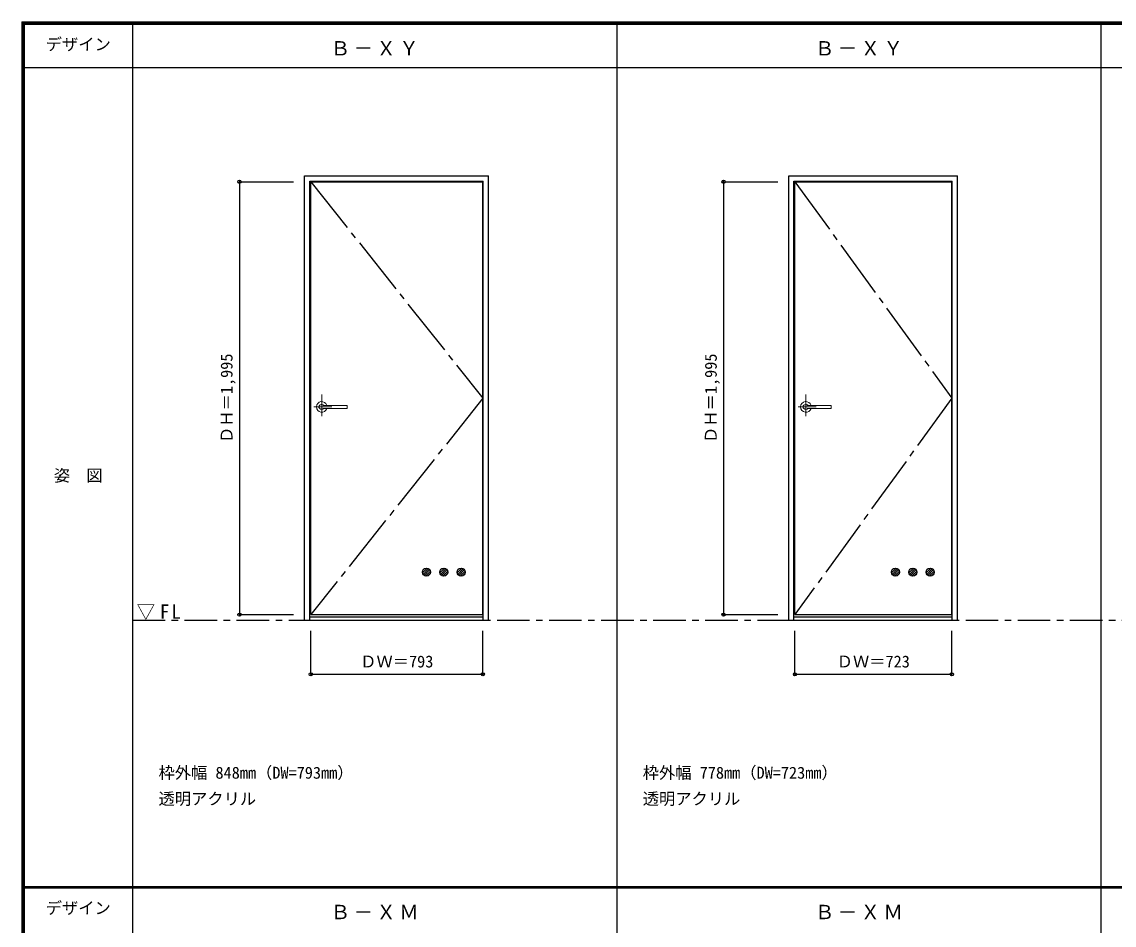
# Model space of a CAD drawing. Units: millimetres, scale not verified. Extents: x -6000 to 5700, y -4307 to 4260.
# Drawn here: x -6000 to -966, y 12 to 4175 of the extents above; entities that cross this region are included whole.
import ezdxf
from ezdxf.enums import TextEntityAlignment as Align

# ---------------------------------------------------------------- set-up
doc = ezdxf.new("R2010")
doc.units = ezdxf.units.MM
doc.header["$LTSCALE"] = 30
doc.header["$PDMODE"] = 32
doc.header["$PDSIZE"] = 15
for name, pattern in [('CHAIN1', [8, 5, -1, 1, -1]), ('CHAIN2', [12, 9, -1, 1, -1]), ('DASHED1', [1.8, 1.2, -0.6])]:
    doc.linetypes.add(name, pattern=pattern)
for name, color, linetype in [('0-1_通り芯', 7, 'CHAIN1'), ('0-2_扉', 3, 'Continuous'), ('0-3_仕上げ', 3, 'Continuous'), ('0-4_枠', 3, 'Continuous'), ('0-7', 7, 'CHAIN2'), ('0-A_文字', 7, 'Continuous'), ('0-B_寸法', 7, 'Continuous'), ('0-C_ハッチ', 4, 'DASHED1'), ('F-1_枠', 6, 'Continuous'), ('F-A_文字', 7, 'Continuous')]:
    doc.layers.add(name, color=color, linetype=linetype)
doc.layers.add('0-5_レバー', color=7, linetype='Continuous', lineweight=18)
doc.styles.add('ＭＳ ゴシック', font='')
doc.styles.get('ＭＳ ゴシック').set_extended_font_data('MS Gothic')

msp = doc.modelspace()

# ---------------------------------------------------------------- linework, layer by layer
at = {"layer": '0-1_通り芯'}
msp.add_line((-5490, 1418), (5690, 1418), dxfattribs=at)
at = {"layer": '0-2_扉'}
for p, q in [((-4668.4, 3438), (-3875.4, 3438)), ((-4668.4, 1443), (-4668.4, 3438)), ((-3875.4, 1443), (-3875.4, 3438)), ((-2436.8, 3438), (-1713.8, 3438)), ((-2436.8, 1443), (-2436.8, 3438)), ((-1713.8, 1443), (-1713.8, 3438)), ((-4668.4, 1443), (-3875.4, 1443)), ((-2436.8, 1443), (-1713.8, 1443))]:
    msp.add_line(p, q, dxfattribs=at)
at = {"layer": '0-3_仕上げ'}
for centre in [(-4135.4, 1639), (-4055.4, 1639), (-3975.4, 1639), (-1973.8, 1639), (-1893.8, 1639), (-1813.8, 1639)]:
    msp.add_circle(centre, 18.75, dxfattribs=at)
at = {"layer": '0-4_枠'}
for p, q in [((-4697.4, 3465), (-3849.4, 3465)), ((-4697.4, 1418), (-4697.4, 3465)), ((-4673.4, 3441), (-3873.4, 3441)), ((-4673.4, 1418), (-4673.4, 3441)), ((-3873.4, 1418), (-3873.4, 3441)), ((-3849.4, 1418), (-3849.4, 3465)), ((-2465.8, 3465), (-1687.8, 3465)), ((-2465.8, 1418), (-2465.8, 3465)), ((-2441.8, 3441), (-1711.8, 3441)), ((-2441.8, 1418), (-2441.8, 3441)), ((-1711.8, 1418), (-1711.8, 3441)), ((-1687.8, 1418), (-1687.8, 3465)), ((-4697.4, 1418), (-3849.4, 1418)), ((-4673.4, 1433), (-3873.4, 1433)), ((-2465.8, 1418), (-1687.8, 1418)), ((-2441.8, 1433), (-1711.8, 1433))]:
    msp.add_line(p, q, dxfattribs=at)
at = {"layer": '0-5_レバー', "color": 4, "linetype": 'CHAIN1'}
for p, q in [((-4617.9, 2456.96), (-4617.9, 2357.11)), ((-2386.3, 2456.96), (-2386.3, 2357.11)), ((-4571.1, 2400.5), (-4654.12, 2400.5)), ((-2339.5, 2400.5), (-2422.52, 2400.5))]:
    msp.add_line(p, q, dxfattribs=at)
at = {"layer": '0-5_レバー'}
for p, q in [((-4500.9, 2400.5), (-4500.9, 2405.99)), ((-4500.9, 2400.5), (-4500.9, 2395)), ((-2269.3, 2400.5), (-2269.3, 2405.99)), ((-2269.3, 2400.5), (-2269.3, 2395))]:
    msp.add_line(p, q, dxfattribs=at)
for points in [[(-4607.94, 2407.49), (-4608.71, 2408.28), (-4610.68, 2409.65), (-4612.92, 2410.66), (-4615.36, 2411.29), (-4617.9, 2411.5), (-4620.44, 2411.29), (-4622.87, 2410.66), (-4625.12, 2409.65), (-4627.09, 2408.28), (-4628.71, 2406.61), (-4629.91, 2404.71), (-4630.65, 2402.65), (-4630.9, 2400.5), (-4630.65, 2398.35), (-4629.91, 2396.29), (-4628.71, 2394.39), (-4627.09, 2392.72), (-4625.12, 2391.35), (-4622.87, 2390.34), (-4620.44, 2389.71), (-4617.9, 2389.5), (-4615.36, 2389.71), (-4612.92, 2390.34), (-4610.68, 2391.35), (-4608.71, 2392.72), (-4607.94, 2393.51)], [(-4502.4, 2407.5), (-4512.13, 2407.5), (-4522.31, 2407.5), (-4531.91, 2407.5), (-4540.9, 2407.5), (-4549.31, 2407.5), (-4557.12, 2407.5), (-4563.94, 2407.5), (-4570.24, 2407.5), (-4576, 2407.5), (-4581.25, 2407.5), (-4586.04, 2407.5), (-4590.69, 2407.5), (-4594.9, 2407.5), (-4598.65, 2407.5), (-4600.65, 2407.5), (-4602.5, 2407.5), (-4604.51, 2407.49), (-4606.92, 2407.49), (-4608.41, 2407.49), (-4609.95, 2407.49), (-4611.47, 2407.49), (-4612.57, 2407.49), (-4613.03, 2407.49), (-4613.03, 2407.48)], [(-4612.88, 2393.51), (-4612.75, 2393.51), (-4612.31, 2393.51), (-4611.59, 2393.51), (-4610.57, 2393.51), (-4609.31, 2393.51), (-4607.96, 2393.51), (-4605.1, 2393.51), (-4602.12, 2393.5), (-4599.1, 2393.5), (-4596.06, 2393.5), (-4592.99, 2393.5), (-4589.91, 2393.5), (-4585.91, 2393.5), (-4581.5, 2393.5), (-4576.53, 2393.5), (-4571, 2393.5), (-4564.91, 2393.5), (-4558.26, 2393.5), (-4551.05, 2393.5), (-4542.46, 2393.5), (-4533.2, 2393.5), (-4523.26, 2393.5), (-4512.65, 2393.5), (-4502.4, 2393.5)], [(-4502.4, 2407.5), (-4511.48, 2407.5), (-4511.88, 2407.5)], [(-2376.34, 2407.49), (-2377.11, 2408.28), (-2379.08, 2409.65), (-2381.32, 2410.66), (-2383.76, 2411.29), (-2386.3, 2411.5), (-2388.84, 2411.29), (-2391.27, 2410.66), (-2393.52, 2409.65), (-2395.49, 2408.28), (-2397.11, 2406.61), (-2398.31, 2404.71), (-2399.05, 2402.65), (-2399.3, 2400.5), (-2399.05, 2398.35), (-2398.31, 2396.29), (-2397.11, 2394.39), (-2395.49, 2392.72), (-2393.52, 2391.35), (-2391.27, 2390.34), (-2388.84, 2389.71), (-2386.3, 2389.5), (-2383.76, 2389.71), (-2381.32, 2390.34), (-2379.08, 2391.35), (-2377.11, 2392.72), (-2376.34, 2393.51)], [(-2270.8, 2407.5), (-2280.53, 2407.5), (-2290.71, 2407.5), (-2300.31, 2407.5), (-2309.3, 2407.5), (-2317.71, 2407.5), (-2325.52, 2407.5), (-2332.34, 2407.5), (-2338.64, 2407.5), (-2344.4, 2407.5), (-2349.65, 2407.5), (-2354.44, 2407.5), (-2359.09, 2407.5), (-2363.3, 2407.5), (-2367.05, 2407.5), (-2369.05, 2407.5), (-2370.9, 2407.5), (-2372.91, 2407.49), (-2375.32, 2407.49), (-2376.81, 2407.49), (-2378.35, 2407.49), (-2379.87, 2407.49), (-2380.97, 2407.49), (-2381.43, 2407.49), (-2381.43, 2407.48)], [(-2381.28, 2393.51), (-2381.15, 2393.51), (-2380.71, 2393.51), (-2379.99, 2393.51), (-2378.97, 2393.51), (-2377.71, 2393.51), (-2376.36, 2393.51), (-2373.5, 2393.51), (-2370.52, 2393.5), (-2367.5, 2393.5), (-2364.46, 2393.5), (-2361.39, 2393.5), (-2358.31, 2393.5), (-2354.31, 2393.5), (-2349.9, 2393.5), (-2344.93, 2393.5), (-2339.4, 2393.5), (-2333.31, 2393.5), (-2326.66, 2393.5), (-2319.45, 2393.5), (-2310.86, 2393.5), (-2301.6, 2393.5), (-2291.66, 2393.5), (-2281.05, 2393.5), (-2270.8, 2393.5)], [(-2270.8, 2407.5), (-2279.88, 2407.5), (-2280.28, 2407.5)]]:
    msp.add_lwpolyline(points, dxfattribs=at)
for centre, radius, start, end in [((-4617.9, 2400.5), 24.55, 16.59952, 343.36736), ((-2386.3, 2400.5), 24.55, 16.59952, 343.36736), ((-4502.4, 2406), 1.5, 0.00847, 89.9163), ((-4502.4, 2406), 1.5, 360, 90.17419), ((-4502.4, 2395), 1.5, 270.16419, 0), ((-4502.4, 2395), 1.5, 269.91059, 359.99153), ((-2270.8, 2406), 1.5, 0.00847, 89.9163), ((-2270.8, 2406), 1.5, 360, 90.17419), ((-2270.8, 2395), 1.5, 270.16419, 0), ((-2270.8, 2395), 1.5, 269.91059, 359.99153)]:
    msp.add_arc(centre, radius, start, end, dxfattribs=at)
at = {"layer": '0-7'}
for points in [[(-4668.4, 3438), (-3875.4, 2440.5), (-4668.4, 1443)], [(-2436.8, 3438), (-1713.8, 2440.5), (-2436.8, 1443)]]:
    msp.add_lwpolyline(points, dxfattribs=at)
at = {"layer": '0-B_寸法', "color": 4}
for p, q in [((-4997.4, 3438), (-4747.4, 3438)), ((-4997.4, 3438), (-4997.4, 1443)), ((-2765.8, 3438), (-2515.8, 3438)), ((-2765.8, 3438), (-2765.8, 1443)), ((-4997.4, 1443), (-4747.4, 1443)), ((-2765.8, 1443), (-2515.8, 1443)), ((-4668.4, 1168), (-4668.4, 1368)), ((-3875.4, 1168), (-3875.4, 1368)), ((-2436.8, 1168), (-2436.8, 1368)), ((-1713.8, 1168), (-1713.8, 1368)), ((-4668.4, 1168), (-3875.4, 1168)), ((-2436.8, 1168), (-1713.8, 1168))]:
    msp.add_line(p, q, dxfattribs=at)
at = {"layer": '0-B_寸法'}
for p in [(-4997.4, 3438), (-2765.8, 3438), (-4997.4, 1443), (-2765.8, 1443), (-4668.4, 1168), (-3875.4, 1168), (-2436.8, 1168), (-1713.8, 1168)]:
    msp.add_point(p, dxfattribs=at)
at = {"layer": '0-C_ハッチ'}
for p, q in [((-4153.88, 1635.85), (-4132.25, 1657.48)), ((-4152.09, 1647.54), (-4143.94, 1655.69)), ((-4151.09, 1628.74), (-4125.14, 1654.69)), ((-4146.24, 1623.7), (-4120.1, 1649.84)), ((-4139.36, 1620.67), (-4117.07, 1642.96)), ((-4128.61, 1621.52), (-4117.92, 1632.21)), ((-4073.88, 1635.85), (-4052.25, 1657.48)), ((-4072.09, 1647.54), (-4063.94, 1655.69)), ((-4071.09, 1628.74), (-4045.14, 1654.69)), ((-4066.24, 1623.7), (-4040.1, 1649.84)), ((-4059.36, 1620.67), (-4037.07, 1642.96)), ((-4048.61, 1621.52), (-4037.92, 1632.21)), ((-3993.88, 1635.85), (-3972.25, 1657.48)), ((-3992.09, 1647.54), (-3983.94, 1655.69)), ((-3991.09, 1628.74), (-3965.14, 1654.69)), ((-3986.24, 1623.7), (-3960.1, 1649.84)), ((-3979.36, 1620.67), (-3957.07, 1642.96)), ((-3968.61, 1621.52), (-3957.92, 1632.21)), ((-1992.28, 1635.85), (-1970.65, 1657.48)), ((-1990.49, 1647.54), (-1982.34, 1655.69)), ((-1989.49, 1628.74), (-1963.54, 1654.69)), ((-1984.64, 1623.7), (-1958.5, 1649.84)), ((-1977.76, 1620.67), (-1955.47, 1642.96)), ((-1967.01, 1621.52), (-1956.32, 1632.21)), ((-1912.28, 1635.85), (-1890.65, 1657.48)), ((-1910.49, 1647.54), (-1902.34, 1655.69)), ((-1909.49, 1628.74), (-1883.54, 1654.69)), ((-1904.64, 1623.7), (-1878.5, 1649.84)), ((-1897.76, 1620.67), (-1875.47, 1642.96)), ((-1887.01, 1621.52), (-1876.32, 1632.21)), ((-1832.28, 1635.85), (-1810.65, 1657.48)), ((-1830.49, 1647.54), (-1822.34, 1655.69)), ((-1829.49, 1628.74), (-1803.54, 1654.69)), ((-1824.64, 1623.7), (-1798.5, 1649.84)), ((-1817.76, 1620.67), (-1795.47, 1642.96)), ((-1807.01, 1621.52), (-1796.32, 1632.21))]:
    msp.add_line(p, q, dxfattribs=at)
at = {"layer": 'F-1_枠'}
for p, q in [((-6000, 4175), (5700, 4175)), ((-6000, 4175), (-6000, -4205)), ((-6000, 4170), (5700, 4170)), ((-6000, 4165), (5700, 4165)), ((-5995, 4175), (-5995, -4205)), ((-5990, 4175), (-5990, -4205)), ((-5490, 4175), (-5490, -3790)), ((-3258.4, 4175), (-3258.4, -3790)), ((-1026.8, 4175), (-1026.8, -3790)), ((-6000, 3965), (5700, 3965)), ((-6000, 190.5), (5700, 190.5)), ((-6000, 187.5), (5700, 187.5)), ((-6000, 184.5), (5700, 184.5))]:
    msp.add_line(p, q, dxfattribs=at)

# ---------------------------------------------------------------- texts
at = {"layer": '0-A_文字', "style": 'ＭＳ ゴシック'}
for s, p in [('枠外幅 848mm（DW=793mm）', (-5370, 670.5)), ('枠外幅 778mm（DW=723mm）', (-3138.4, 670.5)), ('透明アクリル', (-5370, 550.5)), ('透明アクリル', (-3138.4, 550.5))]:
    msp.add_text(s, height=54.99, dxfattribs=at).set_placement(p, align=Align.BOTTOM_LEFT)
at = {"layer": '0-A_文字', "char_height": 65.98, "attachment_point": 7, "style": 'ＭＳ ゴシック'}
for s, insert in [('\\T1.17;Ｂ－ＸＹ', (-4576.7, 4020)), ('\\T1.17;Ｂ－ＸＹ', (-2345.1, 4020)), ('\\T1.26;\\W0.95;▽FL', (-5471.25, 1418)), ('\\T1.17;Ｂ－ＸＭ', (-4576.7, 39.5)), ('\\T1.17;Ｂ－ＸＭ', (-2345.1, 39.5))]:
    msp.add_mtext(s, dxfattribs=dict(at, insert=insert))
at = {"layer": '0-B_寸法', "style": 'ＭＳ ゴシック'}
for p in [(-5012.4, 2234.25), (-2780.8, 2234.25)]:
    msp.add_text('ＤＨ＝1,995', height=54.99, rotation=90, dxfattribs=at).set_placement(p, align=Align.BOTTOM_LEFT)
for s, p in [('ＤＷ＝793', (-4440.65, 1183)), ('ＤＷ＝723', (-2244.55, 1183))]:
    msp.add_text(s, height=54.99, dxfattribs=at).set_placement(p, align=Align.BOTTOM_LEFT)
at = {"layer": 'F-A_文字', "style": 'ＭＳ ゴシック'}
for s, p in [('デザイン', (-5890, 4027.5)), ('姿\u3000図', (-5852.5, 2040.25)), ('デザイン', (-5890, 47))]:
    msp.add_text(s, height=54.99, dxfattribs=at).set_placement(p, align=Align.BOTTOM_LEFT)

doc.saveas('drawing.dxf')
